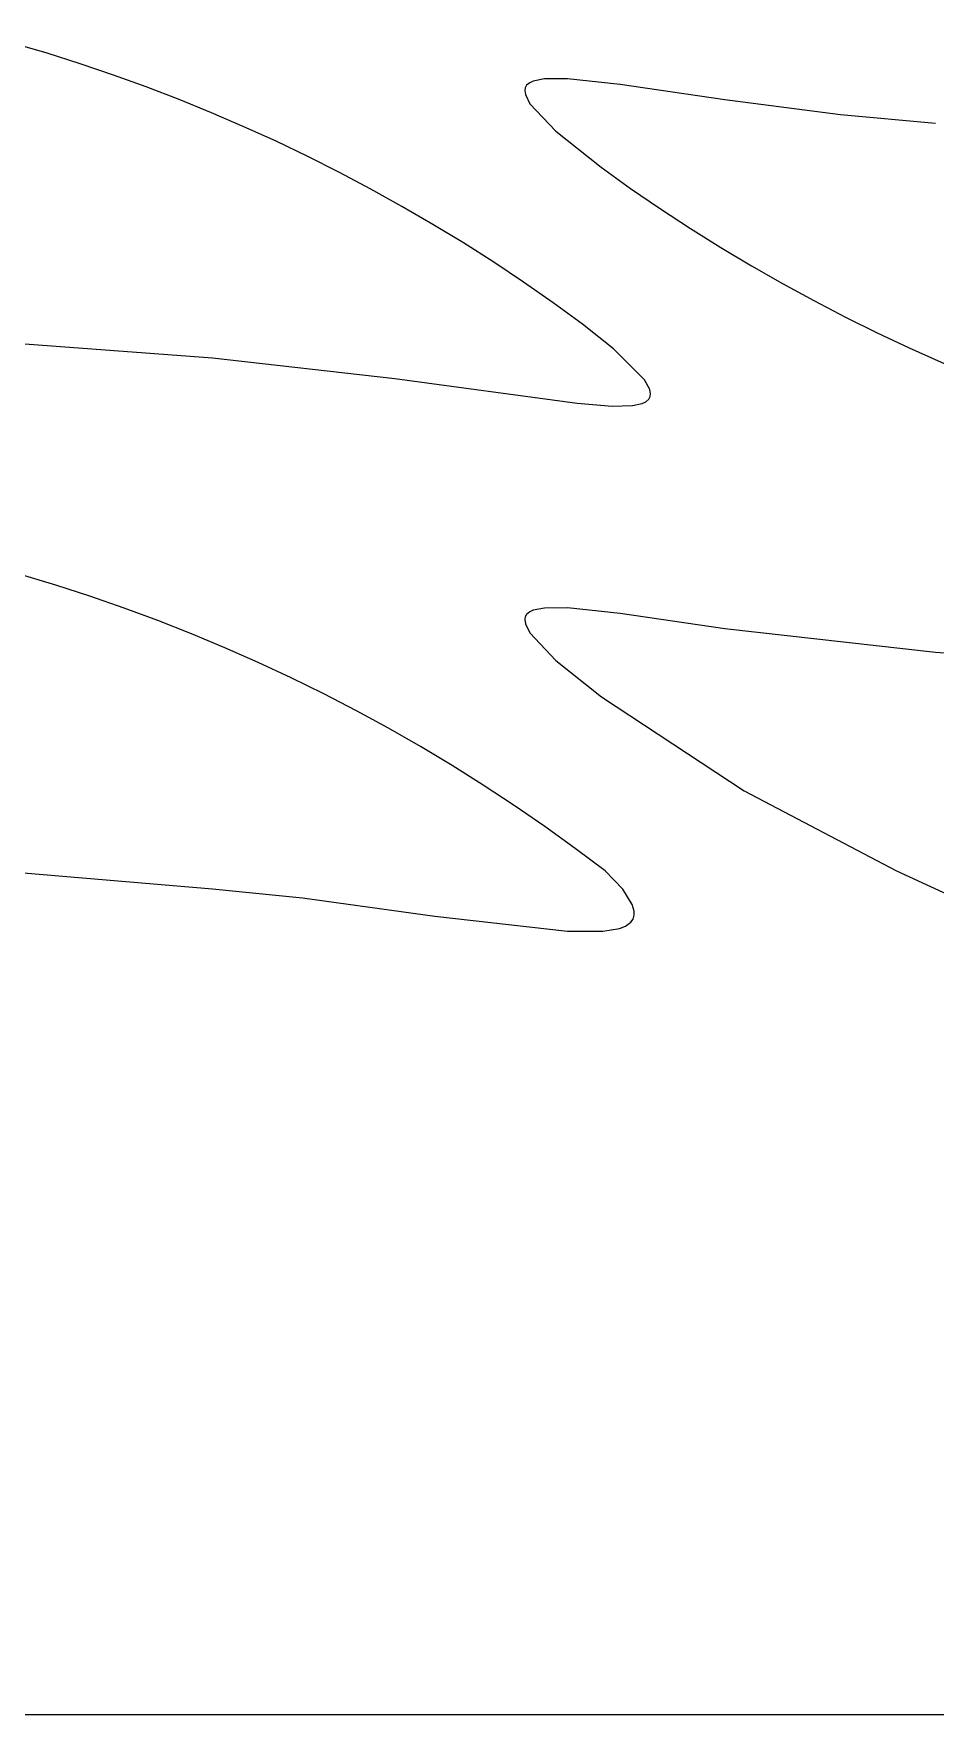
# Model space of a CAD drawing. Extents: x 398 to 509, y 623 to 780.
# Drawn here: x 464.955 to 467.085, y 674.228 to 678.198 of the extents above; entities that cross this region are included whole.
import ezdxf

# ---------------------------------------------------------------- set-up
doc = ezdxf.new("R2010")
doc.units = 0
doc.header["$MEASUREMENT"] = 0
doc.layers.add('1', color=4, linetype='Continuous')
doc.layers.add('2', color=3, linetype='Continuous')

# ---------------------------------------------------------------- blocks, each defined once
blk = doc.blocks.new('2018 PRISM')
at = {"layer": '1', "linetype": 'Continuous', "lineweight": 25, "flags": 128}
blk.add_lwpolyline([(58.6618, 30.5226), (59.6618, 30.5226), (63.6618, 30.5226), (70.6103, 30.5226)], dxfattribs=at)
at = {"layer": '2', "linetype": 'Continuous', "lineweight": 25}
for p, q in [((66.6391, 33.7388), (66.7974, 33.7271)), ((68.7325, 33.0142), (68.5052, 33.0308)), ((66.2945, 32.515), (66.7975, 32.4723))]:
    blk.add_line(p, q, dxfattribs=at)
at = {"layer": '2', "linetype": 'Continuous', "lineweight": 25, "flags": 128}
for points in [[(68.5052, 34.2808), (68.2812, 34.3011), (68.0078, 34.3367), (67.7604, 34.3729), (67.6361, 34.3861), (67.5821, 34.3859), (67.5554, 34.3808), (67.5469, 34.3769), (67.5396, 34.3708), (67.5364, 34.3651), (67.5352, 34.3586), (67.5366, 34.3487), (67.5474, 34.3273), (67.6086, 34.2622), (67.7154, 34.1771)], [(63.7325, 33.7392), (64.2802, 33.7799), (64.8289, 33.8075), (65.279, 33.8126), (65.7296, 33.8), (66.1845, 33.7729), (66.6391, 33.7388)], [(66.7974, 33.7271), (67.2285, 33.6785), (67.6586, 33.6202), (67.7416, 33.613), (67.7894, 33.6141), (67.8128, 33.6191), (67.8213, 33.6231), (67.8284, 33.6294), (67.8313, 33.6353), (67.8322, 33.6418), (67.8304, 33.652), (67.8178, 33.6751), (67.745, 33.7485), (67.6718, 33.8065)], [(68.5051, 33.0308), (68.0078, 33.0867), (67.7604, 33.1229), (67.6361, 33.1361), (67.5821, 33.1359), (67.5554, 33.1308), (67.5469, 33.1269), (67.5396, 33.1208), (67.5364, 33.1151), (67.5352, 33.1086), (67.5366, 33.0987), (67.5474, 33.0773), (67.6086, 33.0122), (67.7164, 32.9264)], [(67.7164, 32.9264), (68.0532, 32.7045), (68.4137, 32.515)], [(66.7975, 32.4723), (67.0103, 32.4517), (67.3229, 32.4083), (67.6363, 32.373), (67.6404, 32.3728), (67.7198, 32.3725), (67.7591, 32.3791), (67.7731, 32.3846), (67.7857, 32.3937), (67.791, 32.4014), (67.7937, 32.4106), (67.7937, 32.4197), (67.7893, 32.4353), (67.7665, 32.4715), (67.7252, 32.515)], [(68.4137, 32.515), (68.6546, 32.4039), (68.9049, 32.3156), (69.1678, 32.2438), (69.435, 32.1895), (69.7243, 32.1498), (70.0157, 32.129), (70.3132, 32.1279), (70.6101, 32.147)]]:
    blk.add_lwpolyline(points, dxfattribs=at)
at = {"layer": '2', "linetype": 'Continuous', "lineweight": 25}
for centre, radius, start, end in [((65.1802, 30.4492), 4.1809, 53.4183, 126.125), ((70.1802, 37.5542), 4.1809, 233.8756, 306.5811), ((65.1808, 29.2059), 4.1742, 52.4434, 127.5566)]:
    blk.add_arc(centre, radius, start, end, dxfattribs=at)

msp = doc.modelspace()

# ---------------------------------------------------------------- block references
at = {"layer": '1'}
msp.add_blockref('2018 PRISM', (398.5801, 643.7055), dxfattribs=at)

doc.saveas('drawing.dxf')
